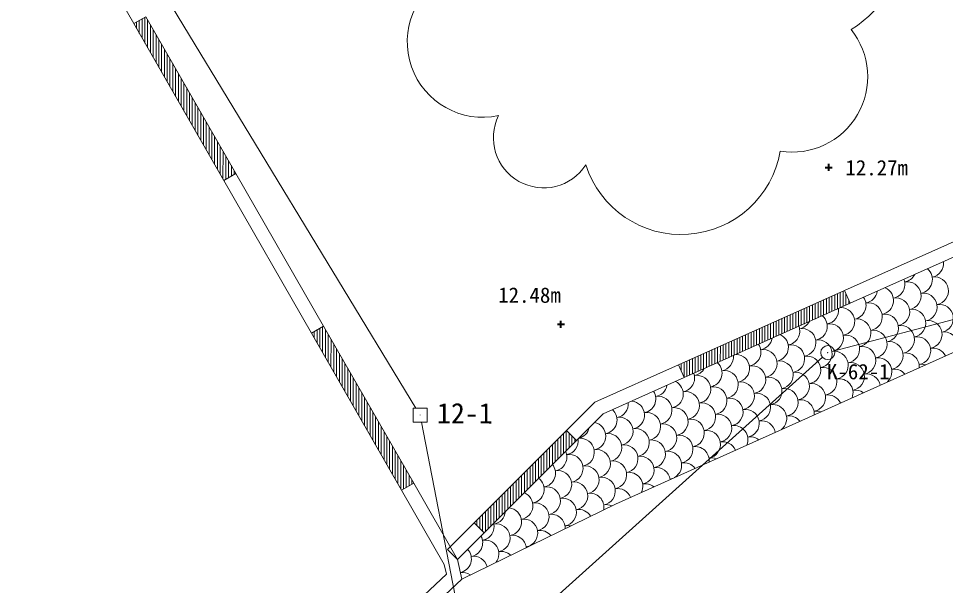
# Model space of a CAD drawing. Units: millimetres on the paper. Extents: x -403 to 403, y -279 to 279.
# Drawn here: x -49.6 to 16.8, y -244.1 to -203.5 of the extents above; entities that cross this region are included whole.
import ezdxf
from ezdxf.enums import TextEntityAlignment as Align

# ---------------------------------------------------------------- set-up
doc = ezdxf.new("R2010")
doc.units = ezdxf.units.MM
doc.layers.add('0-0_0', color=7, linetype='Continuous')
for name, color, linetype, lineweight in [('0-1_1', 7, 'Continuous', 18), ('0-A_10', 1, 'Continuous', 18), ('0-C_12', 3, 'Continuous', 40)]:
    doc.layers.add(name, color=color, linetype=linetype, lineweight=lineweight)
doc.styles.add('ＭＳ ゴシック', font='')
doc.styles.get('ＭＳ ゴシック').set_extended_font_data('MS Gothic')

msp = doc.modelspace()

# ---------------------------------------------------------------- linework, layer by layer
at = {"layer": '0-1_1'}
for p, q in [((-41.157, -204.213), (-41.157, -203.75)), ((-40.957, -204.561), (-40.957, -203.635)), ((-40.757, -204.909), (-40.757, -203.52)), ((-40.557, -205.256), (-40.557, -203.405)), ((-40.357, -205.604), (-40.357, -203.598)), ((-40.157, -205.952), (-40.157, -203.946)), ((-39.957, -206.3), (-39.957, -204.294)), ((-39.757, -206.648), (-39.757, -204.642)), ((-39.557, -206.996), (-39.557, -204.99)), ((-39.357, -207.344), (-39.357, -205.337)), ((-39.157, -207.692), (-39.157, -205.685)), ((-38.957, -208.039), (-38.957, -206.033)), ((-38.757, -208.387), (-38.757, -206.381)), ((-38.557, -208.735), (-38.557, -206.729)), ((-38.357, -209.083), (-38.357, -207.077)), ((-38.157, -209.431), (-38.157, -207.425)), ((-37.957, -209.779), (-37.957, -207.773)), ((-37.757, -210.127), (-37.757, -208.12)), ((-37.557, -210.475), (-37.557, -208.468)), ((-37.357, -210.822), (-37.357, -208.816)), ((-37.157, -211.17), (-37.157, -209.164)), ((-36.957, -211.518), (-36.957, -209.512)), ((-36.757, -211.866), (-36.757, -209.86)), ((-36.557, -212.214), (-36.557, -210.208)), ((-36.357, -212.562), (-36.357, -210.556)), ((-36.157, -212.91), (-36.157, -210.903)), ((-35.957, -213.258), (-35.957, -211.251)), ((-35.757, -213.605), (-35.757, -211.599)), ((-35.557, -213.953), (-35.557, -211.947)), ((-35.358, -214.301), (-35.357, -212.295)), ((-35.158, -214.649), (-35.157, -212.643)), ((-34.958, -214.997), (-34.957, -212.991)), ((-34.758, -215.027), (-34.757, -213.338)), ((-34.558, -214.912), (-34.557, -213.686)), ((-34.358, -214.797), (-34.357, -214.034)), ((-34.158, -214.682), (-34.158, -214.382)), ((-27.749, -225.53), (-34.028, -214.608)), ((-34.028, -214.608), (-27.749, -225.53)), ((21.232, -217.784), (9.595, -222.982)), ((9.09, -224.303), (9.09, -223.208)), ((9.29, -224.214), (9.29, -223.119)), ((9.49, -224.125), (9.49, -223.029)), ((9.69, -224.035), (9.69, -223.195)), ((7.69, -224.929), (7.69, -223.834)), ((7.89, -224.84), (7.89, -223.744)), ((8.09, -224.75), (8.09, -223.655)), ((8.29, -224.661), (8.29, -223.566)), ((8.49, -224.572), (8.49, -223.476)), ((8.69, -224.482), (8.69, -223.387)), ((8.89, -224.393), (8.89, -223.297)), ((9.89, -223.946), (9.89, -223.642)), ((6.09, -225.644), (6.09, -224.548)), ((6.29, -225.554), (6.29, -224.459)), ((6.49, -225.465), (6.49, -224.37)), ((6.69, -225.376), (6.69, -224.28)), ((6.89, -225.286), (6.89, -224.191)), ((7.09, -225.197), (7.09, -224.102)), ((7.29, -225.108), (7.29, -224.012)), ((7.49, -225.018), (7.49, -223.923)), ((4.69, -226.269), (4.69, -225.174)), ((4.89, -226.18), (4.89, -225.085)), ((5.09, -226.09), (5.09, -224.995)), ((5.29, -226.001), (5.29, -224.906)), ((5.49, -225.912), (5.49, -224.816)), ((5.69, -225.822), (5.69, -224.727)), ((5.89, -225.733), (5.89, -224.638)), ((-28.216, -226.724), (-28.216, -225.798)), ((-28.016, -227.072), (-28.016, -225.683)), ((-27.816, -227.419), (-27.816, -225.568)), ((-27.616, -227.767), (-27.616, -225.761)), ((3.29, -226.895), (3.29, -225.799)), ((3.49, -226.805), (3.49, -225.71)), ((3.69, -226.716), (3.69, -225.621)), ((3.89, -226.627), (3.89, -225.531)), ((4.09, -226.537), (4.09, -225.442)), ((4.29, -226.448), (4.29, -225.353)), ((4.49, -226.359), (4.49, -225.263)), ((-28.416, -226.376), (-28.416, -225.913)), ((-27.416, -228.115), (-27.416, -226.109)), ((-27.217, -228.463), (-27.216, -226.457)), ((1.69, -227.609), (1.69, -226.514)), ((1.89, -227.52), (1.89, -226.425)), ((2.09, -227.431), (2.09, -226.335)), ((2.29, -227.341), (2.29, -226.246)), ((2.49, -227.252), (2.49, -226.157)), ((2.69, -227.163), (2.69, -226.067)), ((2.89, -227.073), (2.89, -225.978)), ((3.09, -226.984), (3.09, -225.889)), ((-27.017, -228.811), (-27.016, -226.805)), ((-26.817, -229.159), (-26.816, -227.153)), ((0.289, -228.235), (0.29, -227.14)), ((0.489, -228.146), (0.49, -227.05)), ((0.689, -228.056), (0.69, -226.961)), ((0.889, -227.967), (0.89, -226.872)), ((1.09, -227.878), (1.09, -226.782)), ((1.29, -227.788), (1.29, -226.693)), ((1.49, -227.699), (1.49, -226.604)), ((-26.617, -229.507), (-26.616, -227.5)), ((-26.417, -229.855), (-26.416, -227.848)), ((-1.311, -228.95), (-1.31, -227.854)), ((-1.111, -228.86), (-1.11, -227.765)), ((-0.911, -228.771), (-0.91, -227.676)), ((-0.711, -228.682), (-0.71, -227.586)), ((-0.511, -228.592), (-0.51, -227.497)), ((-0.311, -228.503), (-0.31, -227.408)), ((-0.111, -228.414), (-0.11, -227.318)), ((0.089, -228.324), (0.09, -227.229)), ((-26.217, -230.202), (-26.216, -228.196)), ((-26.017, -230.55), (-26.017, -228.544)), ((-2.111, -228.747), (-2.111, -228.212)), ((-1.911, -229.194), (-1.911, -228.122)), ((-1.711, -229.128), (-1.711, -228.033)), ((-1.511, -229.039), (-1.511, -227.944)), ((-25.817, -230.898), (-25.817, -228.892)), ((-25.617, -231.246), (-25.617, -229.24)), ((-25.417, -231.594), (-25.417, -229.588)), ((-25.217, -231.942), (-25.217, -229.936)), ((-25.017, -232.29), (-25.017, -230.283)), ((-24.817, -232.638), (-24.817, -230.631)), ((-24.617, -232.985), (-24.617, -230.979)), ((-24.417, -233.333), (-24.417, -231.327)), ((-24.217, -233.681), (-24.217, -231.675)), ((-24.017, -234.029), (-24.017, -232.023)), ((-23.817, -234.377), (-23.817, -232.371)), ((-23.617, -234.725), (-23.617, -232.719)), ((-23.417, -235.073), (-23.417, -233.066)), ((-10.351, -234.442), (-10.351, -233.028)), ((-10.151, -234.242), (-10.151, -233.188)), ((-23.217, -235.421), (-23.217, -233.414)), ((-23.017, -235.768), (-23.017, -233.762)), ((-11.151, -235.241), (-11.151, -233.827)), ((-10.951, -235.041), (-10.951, -233.628)), ((-10.751, -234.842), (-10.751, -233.428)), ((-10.551, -234.642), (-10.551, -233.228)), ((-9.951, -234.042), (-9.951, -233.388)), ((-9.751, -233.842), (-9.751, -233.588)), ((-22.817, -236.116), (-22.817, -234.11)), ((-22.617, -236.464), (-22.617, -234.458)), ((-11.751, -235.841), (-11.751, -234.427)), ((-11.551, -235.641), (-11.551, -234.227)), ((-11.351, -235.441), (-11.351, -234.027)), ((-22.417, -236.812), (-22.417, -234.806)), ((-22.217, -237.16), (-22.217, -235.154)), ((-12.351, -236.44), (-12.351, -235.027)), ((-12.151, -236.24), (-12.151, -234.827)), ((-11.951, -236.041), (-11.951, -234.627)), ((-22.017, -237.19), (-22.017, -235.501)), ((-21.817, -237.075), (-21.817, -235.849)), ((-13.152, -237.24), (-13.151, -235.826)), ((-12.952, -237.04), (-12.951, -235.626)), ((-12.752, -236.84), (-12.751, -235.426)), ((-12.551, -236.64), (-12.551, -235.226)), ((-21.617, -236.96), (-21.617, -236.197)), ((-13.752, -237.839), (-13.751, -236.425)), ((-13.552, -237.639), (-13.551, -236.226)), ((-13.352, -237.439), (-13.351, -236.026)), ((-21.417, -236.845), (-21.417, -236.545)), ((-18.148, -242.232), (-21.287, -236.771)), ((-14.352, -238.439), (-14.352, -237.025)), ((-14.152, -238.239), (-14.151, -236.825)), ((-13.952, -238.039), (-13.951, -236.625)), ((-15.152, -239.238), (-15.152, -237.824)), ((-14.952, -239.038), (-14.952, -237.624)), ((-14.752, -238.838), (-14.752, -237.425)), ((-14.552, -238.638), (-14.552, -237.225)), ((-17.843, -243.645), (-6.836, -238.268)), ((-15.752, -239.838), (-15.752, -238.424)), ((-15.552, -239.638), (-15.552, -238.224)), ((-15.352, -239.438), (-15.352, -238.024)), ((-16.352, -240.222), (-16.352, -239.023)), ((-16.152, -240.237), (-16.152, -238.823)), ((-15.952, -240.037), (-15.952, -238.624)), ((-16.951, -239.622), (-18.855, -241.524)), ((-16.752, -239.821), (-16.752, -239.423)), ((-16.552, -240.022), (-16.552, -239.223)), ((-18.855, -241.524), (-18.148, -242.232))]:
    msp.add_line(p, q, dxfattribs=at)
for points in [[(-164.46, -222.346), (-161.421, -219.432), (-153.571, -211.903), (-147.493, -206.075), (-139.642, -198.546), (-136.682, -195.708), (-131.101, -192.325), (-119.724, -185.429), (-108.372, -178.548), (-96.996, -171.652), (-85.644, -164.771), (-74.267, -157.875), (-69.467, -154.965), (-66.837, -159.539), (-60.376, -170.78), (-54.097, -181.702), (-47.635, -192.943), (-41.357, -203.865), (-34.895, -215.106), (-28.616, -226.028), (-22.154, -237.269), (-19.093, -242.595), (-18.94, -243.303), (-21.73, -245.918)], [(-6.836, -238.268), (48.499, -213.452), (70.971, -200.604), (90.361, -188.358), (105.756, -177.873), (113.074, -170.097)], [(55.84, -203.7), (44.539, -208.556), (39.363, -210.779), (33.545, -213.379), (21.64, -218.697), (10.003, -223.895), (-1.902, -229.214), (-7.72, -231.813), (-9.624, -233.715), (-16.244, -240.329), (-18.148, -242.232)], [(55.84, -203.7), (44.539, -208.556), (39.363, -210.779), (33.545, -213.379), (21.64, -218.697), (10.003, -223.895), (-1.902, -229.214), (-7.72, -231.813)], [(-2.31, -228.301), (-8.296, -230.975), (-10.331, -233.008)], [(-18.148, -242.232), (-16.244, -240.329), (-9.624, -233.715), (-7.72, -231.813)], [(-21.287, -236.771), (-18.148, -242.232), (-17.843, -243.645), (-21.046, -246.648), (-29.113, -254.209), (-35.519, -260.214), (-43.586, -267.776), (-46.788, -270.778)], [(-18.148, -242.232), (-17.843, -243.645), (-21.046, -246.648), (-29.113, -254.209), (-35.519, -260.214), (-43.586, -267.776), (-46.788, -270.778)]]:
    msp.add_lwpolyline(points, dxfattribs=at)
for points in [[(-34.028, -214.608), (-40.49, -203.367), (-41.357, -203.865), (-34.895, -215.106)], [(-1.902, -229.214), (10.003, -223.895), (9.595, -222.982), (-2.31, -228.301)], [(-21.287, -236.771), (-27.749, -225.53), (-28.616, -226.028), (-22.154, -237.269)], [(-16.244, -240.329), (-9.624, -233.715), (-10.331, -233.008), (-16.951, -239.622)]]:
    msp.add_lwpolyline(points, close=True, dxfattribs=at)
for centre, radius, start, end in [((6.412, -198.071), 7.2, 300.41425, 74.19134), ((-16.353, -205.167), 5.4, 116.35551, 282.22461), ((5.85, -207.665), 5.4, 260.8125, 38.82675), ((-11.976, -212.027), 3.6, 153.92046, 327.03942), ((-2.106, -211.767), 7.2, 197.94926, 350.1674), ((15.699, -221.033), 1, 279.9452, 7.18081), ((13.729, -221.378), 1, 279.9452, 332.93124), ((14.887, -222.19), 1, 279.9452, 49.86593), ((12.917, -222.536), 1, 279.9452, 21.03394), ((14.075, -223.348), 1, 279.9452, 99.9452), ((16.045, -223.003), 1, 279.9452, 99.9452), ((10.947, -222.881), 1, 279.9452, 351.31113), ((12.105, -223.693), 1, 279.9452, 66.34716), ((15.232, -224.16), 1, 279.9452, 99.9452), ((10.135, -224.039), 1, 279.9452, 34.70728), ((11.293, -224.851), 1, 279.9452, 99.9452), ((13.262, -224.506), 1, 279.9452, 99.9452), ((8.165, -224.384), 1, 279.9452, 6.39935), ((9.323, -225.197), 1, 279.9452, 89.61165), ((14.42, -225.318), 1, 279.9452, 99.9452), ((16.39, -224.973), 1, 279.9452, 99.9452), ((6.195, -224.73), 1, 279.9452, 331.72613), ((7.353, -225.542), 1, 279.9452, 49.04003), ((10.48, -226.009), 1, 279.9452, 99.9452), ((12.45, -225.663), 1, 279.9452, 99.9452), ((15.578, -226.13), 1, 279.9452, 99.9452), ((5.383, -225.887), 1, 279.9452, 20.28644), ((6.54, -226.7), 1, 279.9452, 99.9452), ((8.51, -226.354), 1, 279.9452, 99.9452), ((11.638, -226.821), 1, 279.9452, 99.9452), ((13.608, -226.476), 1, 279.9452, 99.9452), ((3.413, -226.233), 1, 279.9452, 350.41932), ((4.57, -227.045), 1, 279.9452, 65.3466), ((7.698, -227.512), 1, 279.9452, 99.9452), ((9.668, -227.167), 1, 279.9452, 99.9452), ((14.766, -227.288), 1, 279.9452, 99.9452), ((16.736, -226.943), 1, 340.66316, 99.9452), ((2.6, -227.391), 1, 279.9452, 33.94899), ((3.758, -228.203), 1, 279.9452, 99.9452), ((5.728, -227.857), 1, 279.9452, 99.9452), ((10.826, -227.979), 1, 279.9452, 99.9452), ((12.796, -227.633), 1, 279.9452, 99.9452), ((15.923, -228.1), 1, 26.20054, 99.9452), ((0.631, -227.736), 1, 279.9452, 5.61448), ((1.788, -228.548), 1, 279.9452, 87.86765), ((6.886, -228.67), 1, 279.9452, 99.9452), ((8.856, -228.324), 1, 279.9452, 99.9452), ((11.983, -228.791), 1, 313.04772, 99.9452), ((13.953, -228.446), 1, 357.07591, 99.9452), ((-0.182, -228.894), 1, 279.9452, 48.21965), ((2.946, -229.36), 1, 279.9452, 99.9452), ((4.916, -229.015), 1, 279.9452, 99.9452), ((8.043, -229.482), 1, 279.9452, 99.9452), ((10.013, -229.136), 1, 279.9452, 99.9452), ((15.111, -229.258), 1, 73.58826, 99.9452), ((-2.152, -229.239), 1, 279.9452, 19.53829), ((-0.994, -230.051), 1, 279.9452, 99.9452), ((-1.339, -228.081), 1, 279.9452, 330.48724), ((0.976, -229.706), 1, 279.9452, 99.9452), ((4.104, -230.173), 1, 279.9452, 99.9452), ((6.074, -229.827), 1, 279.9452, 99.9452), ((11.171, -229.949), 1, 11.31746, 99.9452), ((13.141, -229.603), 1, 39.74361, 99.9452), ((-4.122, -229.584), 1, 279.9452, 349.51817), ((-2.964, -230.397), 1, 279.9452, 64.36116), ((0.164, -230.864), 1, 279.9452, 99.9452), ((2.134, -230.518), 1, 279.9452, 99.9452), ((7.231, -230.64), 1, 279.9452, 99.9452), ((9.201, -230.294), 1, 338.66742, 99.9452), ((-4.934, -230.742), 1, 279.9452, 33.19244), ((-1.806, -231.209), 1, 279.9452, 99.9452), ((3.291, -231.33), 1, 279.9452, 99.9452), ((5.261, -230.985), 1, 279.9452, 99.9452), ((8.389, -231.452), 1, 24.77646, 99.9452), ((10.359, -231.106), 1, 54.27177, 99.9452), ((-6.904, -231.088), 1, 279.9452, 4.82601), ((-5.746, -231.9), 1, 279.9452, 86.22544), ((-3.776, -231.554), 1, 279.9452, 99.9452), ((-0.649, -232.021), 1, 279.9452, 99.9452), ((1.321, -231.676), 1, 279.9452, 99.9452), ((4.449, -232.143), 1, 307.99375, 99.9452), ((6.419, -231.797), 1, 355.4652, 99.9452), ((-7.716, -232.245), 1, 279.9452, 47.40449), ((-4.589, -232.712), 1, 279.9452, 99.9452), ((-2.619, -232.367), 1, 279.9452, 99.9452), ((0.509, -232.833), 1, 279.9452, 99.9452), ((2.479, -232.488), 1, 279.9452, 99.9452), ((7.577, -232.61), 1, 71.4454, 99.9452), ((-8.528, -233.403), 1, 279.9452, 78.56662), ((-6.558, -233.057), 1, 279.9452, 99.9452), ((-3.431, -233.524), 1, 279.9452, 99.9452), ((-1.461, -233.179), 1, 279.9452, 99.9452), ((3.637, -233.3), 1, 9.85289, 99.9452), ((5.607, -232.955), 1, 38.2707, 99.9452), ((-9.686, -232.591), 1, 282.06888, 347.87939), ((-5.401, -233.87), 1, 279.9452, 99.9452), ((-0.303, -233.991), 1, 279.9452, 99.9452), ((1.667, -233.646), 1, 336.59829, 99.9452), ((-10.498, -233.748), 1, 279.9452, 8.48305), ((-9.341, -234.561), 1, 279.9452, 97.92837), ((-7.371, -234.215), 1, 279.9452, 99.9452), ((-4.243, -234.682), 1, 279.9452, 99.9452), ((-2.273, -234.337), 1, 279.9452, 99.9452), ((0.854, -234.803), 1, 23.35276, 99.9452), ((2.824, -234.458), 1, 52.63918, 99.9452), ((-11.311, -234.906), 1, 279.9452, 24.4975), ((-8.183, -235.373), 1, 279.9452, 99.9452), ((-6.213, -235.027), 1, 279.9452, 99.9452), ((-3.085, -235.494), 1, 299.39684, 99.9452), ((-1.115, -235.149), 1, 353.82931, 99.9452), ((-10.153, -235.718), 1, 279.9452, 99.9452), ((-7.025, -236.185), 1, 279.9452, 99.9452), ((-5.055, -235.84), 1, 279.9452, 99.9452), ((0.042, -235.961), 1, 69.38608, 99.9452), ((-12.123, -236.064), 1, 279.9452, 38.94967), ((-8.995, -236.531), 1, 279.9452, 99.9452), ((-3.898, -236.652), 1, 8.3787, 99.9452), ((-1.928, -236.307), 1, 36.80725, 99.9452), ((-12.935, -237.221), 1, 279.9452, 53.01731), ((-10.965, -236.876), 1, 279.9452, 99.9452), ((-7.838, -237.343), 1, 279.9452, 99.9452), ((-5.868, -236.997), 1, 334.44398, 99.9452), ((-3.085, -235.494), 1, 279.9452, 288.91134), ((-11.777, -238.034), 1, 279.9452, 99.9452), ((-9.808, -237.688), 1, 279.9452, 99.9452), ((-6.68, -238.155), 1, 21.92856, 99.9452), ((-4.71, -237.81), 1, 51.03147, 99.9452), ((-13.747, -238.379), 1, 279.9452, 67.60493), ((-10.62, -238.846), 1, 279.9452, 99.9452), ((-8.65, -238.5), 1, 350.09319, 99.9452), ((-12.59, -239.191), 1, 279.9452, 99.9452), ((-7.492, -239.313), 1, 66.65521, 99.9452), ((-15.717, -238.724), 1, 279.9452, 355.22804), ((-14.56, -239.537), 1, 279.9452, 83.99946), ((-11.432, -240.004), 1, 358.79442, 99.9452), ((-9.462, -239.658), 1, 31.58222, 99.9452), ((-16.53, -239.882), 1, 279.9452, 13.75477), ((-15.372, -240.694), 1, 279.9452, 99.9452), ((-13.402, -240.349), 1, 279.9452, 99.9452), ((-10.274, -240.816), 1, 77.31997, 99.9452), ((-12.244, -241.161), 1, 39.0906, 99.9452), ((-17.342, -241.04), 1, 279.9452, 29.10484), ((-16.184, -241.852), 1, 324.03996, 99.9452), ((-14.214, -241.507), 1, 6.85764, 99.9452), ((-18.154, -242.197), 1, 282.09019, 43.33688), ((-15.027, -242.664), 1, 46.83615, 99.9452), ((-13.057, -242.319), 1, 91.46951, 99.9452), ((-16.996, -243.01), 1, 14.54129, 99.9452), ((-17.809, -244.167), 1, 55.00515, 97.79711)]:
    msp.add_arc(centre, radius, start, end, dxfattribs=at)
at = {"layer": '0-A_10'}
for p, q in [((-68.659, -153.263), (-21.13, -231.395)), ((8.871, -227.299), (47.671, -217.099)), ((8.015, -227.76), (-15.439, -248.828)), ((-20.729, -232.395), (-17.348, -249.902))]:
    msp.add_line(p, q, dxfattribs=at)
msp.add_lwpolyline([(-21.326, -232.395), (-20.326, -232.395), (-20.326, -231.395), (-21.326, -231.395)], close=True, dxfattribs=at)
for centre, radius in [((8.387, -227.426), 0.5), ((8.387, -227.426), 0.01), ((-20.826, -231.895), 0.01)]:
    msp.add_circle(centre, radius, dxfattribs=at)
at = {"layer": '0-C_12'}
for p, q in [((8.465, -214.413), (8.465, -213.913)), ((8.215, -214.163), (8.715, -214.163)), ((-10.738, -225.639), (-10.738, -225.139)), ((-10.988, -225.389), (-10.488, -225.389))]:
    msp.add_line(p, q, dxfattribs=at)

# ---------------------------------------------------------------- texts
at = {"layer": '0-0_0', "style": 'ＭＳ ゴシック'}
msp.add_text('K-62-1', height=1.1, dxfattribs=at).set_placement((8.332, -229.666), align=Align.BOTTOM_LEFT)
msp.add_text('12-1', height=1.466, rotation=359.919, dxfattribs=at).set_placement((-19.62, -232.936), align=Align.BOTTOM_LEFT)
at = {"layer": '0-C_12', "color": 7, "style": 'ＭＳ ゴシック'}
for s, p in [('12.27m', (9.65, -215.059)), ('12.48m', (-15.236, -224.182))]:
    msp.add_text(s, height=1.1, rotation=359.919, dxfattribs=at).set_placement(p, align=Align.BOTTOM_LEFT)

doc.saveas('drawing.dxf')
